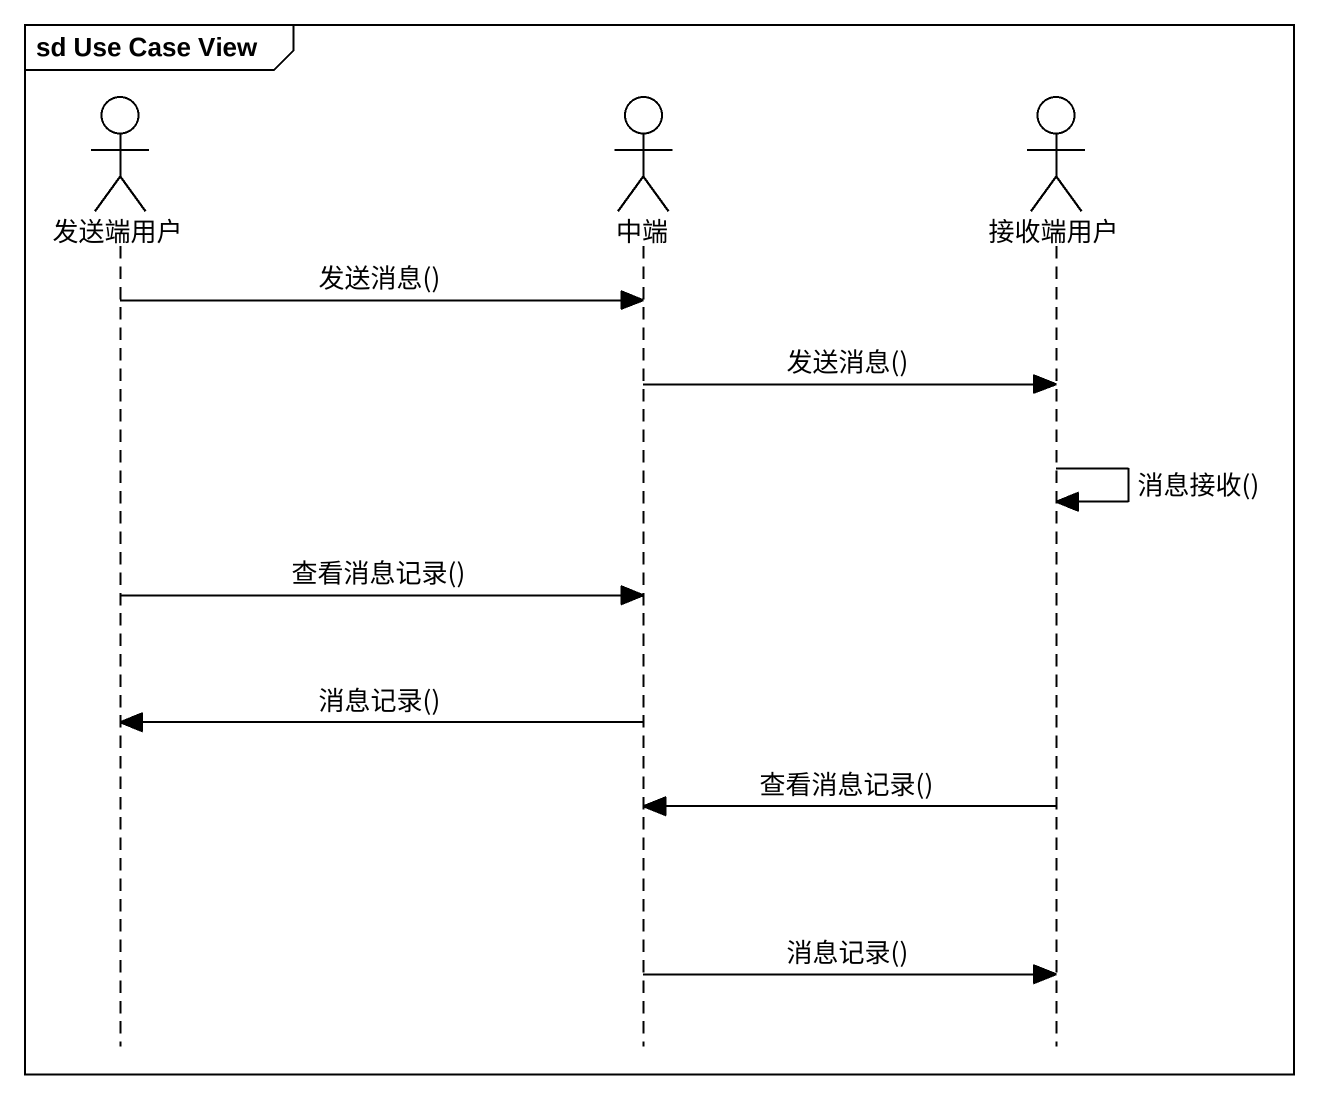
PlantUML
@startuml
mainframe sd Use Case View
hide footbox
actor 发送端用户
actor 中端
actor 接收端用户

发送端用户 -> 中端 : 发送消息()
中端 -> 接收端用户 : 发送消息()
接收端用户 -> 接收端用户 : 消息接收()
发送端用户 -> 中端 : 查看消息记录()
中端 -> 发送端用户 : 消息记录()
接收端用户 -> 中端 : 查看消息记录()
中端 -> 接收端用户 : 消息记录()
@enduml
